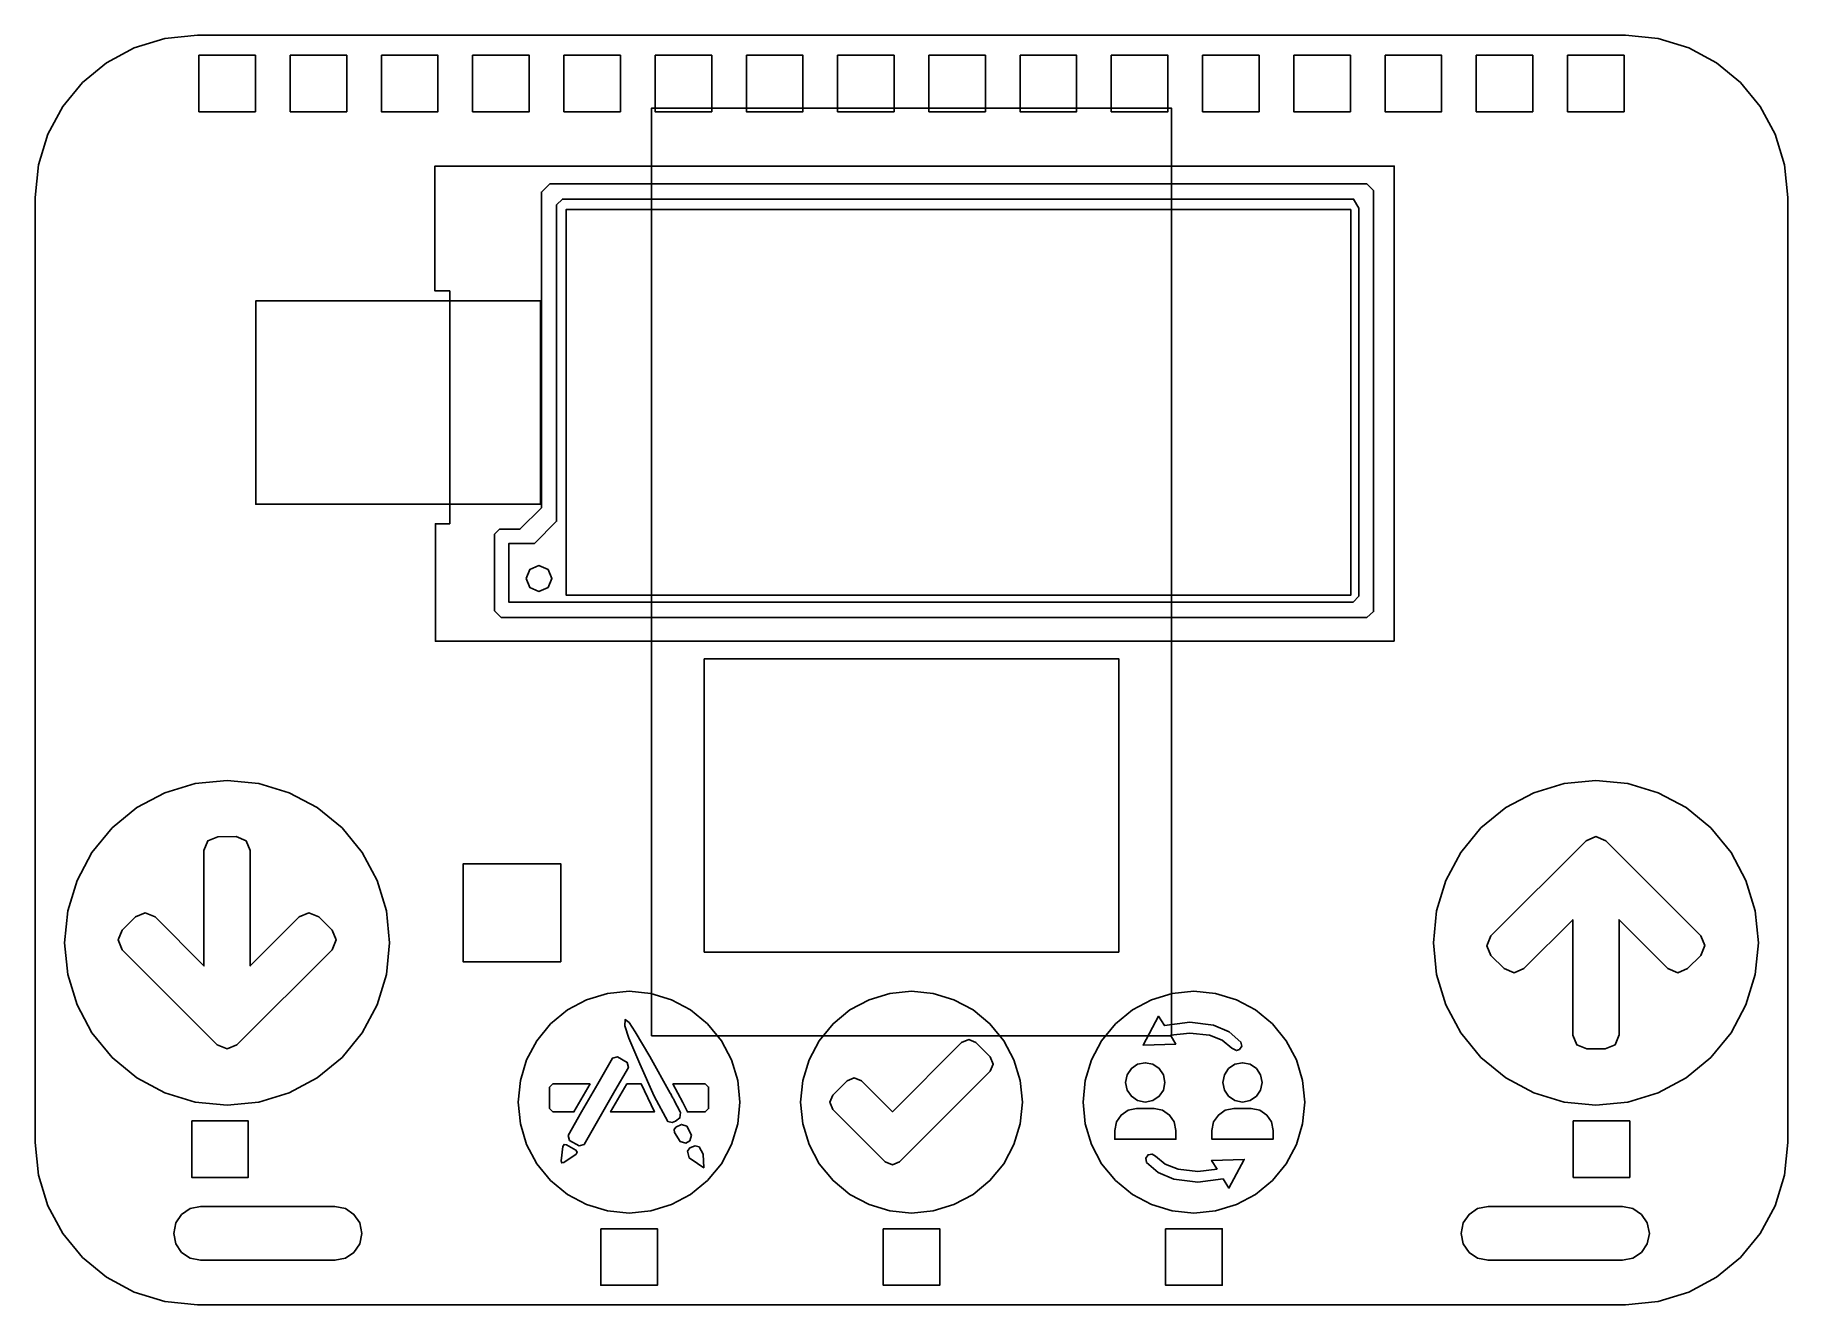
# Model space of a CAD drawing. Extents: x 44 to 151, y 111 to 189.
import ezdxf

# ---------------------------------------------------------------- set-up
doc = ezdxf.new("R2010")
doc.units = 0
doc.layers.add('Layer_1', color=7, linetype='CONTINUOUS')

msp = doc.modelspace()

# ---------------------------------------------------------------- linework, layer by layer
at = {"layer": 'Layer_1', "color": 7}
for points in [[(53.611613, 189.02367), (51.591344, 188.821213), (49.711941, 188.240245), (48.013012, 187.320376), (46.534163, 186.101211), (45.315002, 184.62236), (44.395135, 182.923429), (43.81417, 181.044027), (43.611713, 179.02376), (43.611713, 120.85264), (43.81417, 118.832368), (44.395135, 116.952964), (45.315002, 115.254034), (46.534163, 113.775186), (48.013012, 112.556026), (49.711941, 111.63616), (51.591344, 111.055196), (53.611613, 110.85274), (141.49515, 110.85274), (143.515419, 111.055196), (145.394822, 111.63616), (147.093751, 112.556026), (148.5726, 113.775186), (149.791761, 115.254034), (150.711628, 116.952964), (151.292593, 118.832368), (151.49505, 120.85264), (151.49505, 179.02376), (151.292593, 181.044027), (150.711628, 182.923429), (149.791761, 184.62236), (148.5726, 186.101211), (147.093751, 187.320376), (145.394822, 188.240245), (143.515419, 188.821213), (141.49515, 189.02367)], [(53.69763, 187.77935), (57.17763, 187.77935), (57.17763, 184.29935), (53.69763, 184.29935)], [(59.31307, 187.77935), (62.79307, 187.77935), (62.79307, 184.29935), (59.31307, 184.29935)], [(64.92851, 187.77935), (68.40851, 187.77935), (68.40851, 184.29935), (64.92851, 184.29935)], [(70.54394, 187.77935), (74.02394, 187.77935), (74.02394, 184.29935), (70.54394, 184.29935)], [(76.15936, 187.77935), (79.63936, 187.77935), (79.63936, 184.29935), (76.15936, 184.29935)], [(81.77479, 187.77935), (85.25479, 187.77935), (85.25479, 184.29935), (81.77479, 184.29935)], [(87.39024, 187.77935), (90.87024, 187.77935), (90.87024, 184.29935), (87.39024, 184.29935)], [(93.00565, 187.77935), (96.48565, 187.77935), (96.48565, 184.29935), (93.00565, 184.29935)], [(98.62109, 187.77935), (102.10109, 187.77935), (102.10109, 184.29935), (98.62109, 184.29935)], [(104.23654, 187.77935), (107.71654, 187.77935), (107.71654, 184.29935), (104.23654, 184.29935)], [(109.85197, 187.77935), (113.33197, 187.77935), (113.33197, 184.29935), (109.85197, 184.29935)], [(115.4674, 187.77935), (118.9474, 187.77935), (118.9474, 184.29935), (115.4674, 184.29935)], [(121.08283, 187.77935), (124.56283, 187.77935), (124.56283, 184.29935), (121.08283, 184.29935)], [(126.69825, 187.77935), (130.17825, 187.77935), (130.17825, 184.29935), (126.69825, 184.29935)], [(132.31367, 187.77935), (135.79367, 187.77935), (135.79367, 184.29935), (132.31367, 184.29935)], [(137.92915, 187.77935), (141.40915, 187.77935), (141.40915, 184.29935), (137.92915, 184.29935)], [(81.55336, 127.42845), (81.55336, 184.52845), (113.55336, 184.52845), (113.55336, 127.42845)], [(127.26716, 151.70661), (68.25338, 151.70592), (68.25338, 158.94514), (69.13655, 158.94514), (69.13655, 173.26933), (68.21987, 173.26933), (68.21987, 180.95404), (127.26716, 180.95404)], [(125.58513, 153.1672), (72.306, 153.1672), (71.89169, 153.58152), (71.89169, 158.29221), (72.19959, 158.60012), (73.449628, 158.60012), (74.775578, 159.92606), (74.775578, 179.35412), (75.284598, 179.86315), (125.58229, 179.86315), (125.9943, 179.45114), (125.9943, 153.53895)], [(125.07797, 154.47754), (124.7267, 154.10955), (72.77204, 154.10955), (72.77204, 157.73074), (74.345148, 157.73074), (75.713348, 159.09896), (75.713348, 178.56806), (76.067058, 178.92177), (124.75747, 178.92177), (125.07797, 178.36665)], [(124.5998, 178.27657), (76.292249, 178.27657), (76.292249, 154.55091), (124.5998, 154.55091)], [(73.830284, 155.56998), (74.063012, 155.008134), (74.62486, 154.77541), (75.186707, 155.008134), (75.419435, 155.56998), (75.186711, 156.131832), (74.62486, 156.36456), (74.063008, 156.131833), (73.830284, 155.56998)], [(84.794099, 150.63358), (110.31265, 150.63358), (110.31265, 132.57592), (84.794099, 132.57592)], [(65.43271, 133.14613), (65.238787, 131.186117), (64.671505, 129.319296), (63.752593, 127.598125), (62.503778, 126.075062), (60.980715, 124.826247), (59.259544, 123.907335), (57.392723, 123.340053), (55.43271, 123.14613), (53.472697, 123.340053), (51.605876, 123.907335), (49.884705, 124.826247), (48.361642, 126.075062), (47.112827, 127.598125), (46.193915, 129.319296), (45.626633, 131.186117), (45.43271, 133.14613), (45.626633, 135.106143), (46.193915, 136.972964), (47.112827, 138.694135), (48.361642, 140.217198), (49.884705, 141.466013), (51.605876, 142.384925), (53.472697, 142.952207), (55.43271, 143.14613), (57.392723, 142.952207), (59.259544, 142.384925), (60.980715, 141.466013), (62.503778, 140.217198), (63.752593, 138.694135), (64.671505, 136.972964), (65.238787, 135.106143), (65.43271, 133.14613)], [(149.67405, 133.14613), (149.480127, 131.186117), (148.912845, 129.319296), (147.993933, 127.598125), (146.745118, 126.075062), (145.222055, 124.826247), (143.500884, 123.907335), (141.634063, 123.340053), (139.67405, 123.14613), (137.714037, 123.340053), (135.847216, 123.907335), (134.126045, 124.826247), (132.602982, 126.075062), (131.354167, 127.598125), (130.435255, 129.319296), (129.867973, 131.186117), (129.67405, 133.14613), (129.867973, 135.106143), (130.435255, 136.972964), (131.354167, 138.694135), (132.602982, 140.217198), (134.126045, 141.466013), (135.847216, 142.384925), (137.714037, 142.952207), (139.67405, 143.14613), (141.634063, 142.952207), (143.500884, 142.384925), (145.222055, 141.466013), (146.745118, 140.217198), (147.993933, 138.694135), (148.912845, 136.972964), (149.480127, 135.106143), (149.67405, 133.14613)], [(55.998119, 139.68049), (56.603273, 139.430795), (56.85454, 138.82407), (56.85454, 131.72533), (59.866548, 134.73737), (60.471192, 134.986813), (61.080503, 134.73737), (61.889127, 133.92877), (62.13857, 133.324128), (61.889127, 132.71482), (56.037628, 126.86329), (55.432716, 126.61178), (54.827803, 126.86329), (48.976277, 132.71482), (48.726855, 133.319463), (48.976277, 133.92877), (49.784901, 134.73737), (50.389545, 134.986813), (50.998856, 134.73737), (54.000485, 131.72533), (54.000485, 138.81989), (54.251755, 139.425066), (54.856932, 139.67634)], [(139.10864, 126.61178), (138.503486, 126.861475), (138.25222, 127.4682), (138.25222, 134.56694), (135.24021, 131.5549), (134.635568, 131.305458), (134.02626, 131.5549), (133.21763, 132.3635), (132.968188, 132.968144), (133.21763, 133.57746), (139.06913, 139.42898), (139.67404, 139.68049), (140.27896, 139.42898), (146.13048, 133.57746), (146.3799, 132.972809), (146.13048, 132.3635), (145.32186, 131.5549), (144.717216, 131.305458), (144.1079, 131.5549), (141.10627, 134.56694), (141.10627, 127.47238), (140.855001, 126.867209), (140.24983, 126.61594)], [(75.976868, 131.98062), (69.957769, 131.98062), (69.957769, 137.999367), (75.976868, 137.999367)], [(86.99627, 123.33317), (86.863918, 121.995461), (86.476748, 120.721356), (85.84959, 119.546657), (84.997274, 118.507166), (83.957784, 117.65485), (82.783084, 117.027692), (81.508979, 116.640522), (80.17127, 116.50817), (78.833561, 116.640522), (77.559456, 117.027692), (76.384757, 117.65485), (75.345266, 118.507166), (74.49295, 119.546657), (73.865792, 120.721356), (73.478622, 121.995461), (73.34627, 123.33317), (73.478622, 124.670879), (73.865792, 125.944984), (74.49295, 127.119684), (75.345266, 128.159174), (76.384757, 129.01149), (77.559456, 129.638648), (78.833561, 130.025818), (80.17127, 130.15817), (81.508979, 130.025818), (82.783084, 129.638648), (83.957784, 129.01149), (84.997274, 128.159174), (85.84959, 127.119684), (86.476748, 125.944984), (86.863918, 124.670879), (86.99627, 123.33317)], [(104.37838, 123.33317), (104.246028, 121.995461), (103.858858, 120.721356), (103.2317, 119.546657), (102.379384, 118.507166), (101.339894, 117.65485), (100.165194, 117.027692), (98.891089, 116.640522), (97.55338, 116.50817), (96.215671, 116.640522), (94.941566, 117.027692), (93.766867, 117.65485), (92.727376, 118.507166), (91.87506, 119.546657), (91.247902, 120.721356), (90.860732, 121.995461), (90.72838, 123.33317), (90.860732, 124.670879), (91.247902, 125.944984), (91.87506, 127.119684), (92.727376, 128.159174), (93.766867, 129.01149), (94.941566, 129.638648), (96.215671, 130.025818), (97.55338, 130.15817), (98.891089, 130.025818), (100.165194, 129.638648), (101.339894, 129.01149), (102.379384, 128.159174), (103.2317, 127.119684), (103.858858, 125.944984), (104.246028, 124.670879), (104.37838, 123.33317)], [(121.76049, 123.33317), (121.628138, 121.995461), (121.240968, 120.721356), (120.61381, 119.546657), (119.761494, 118.507166), (118.722004, 117.65485), (117.547304, 117.027692), (116.273199, 116.640522), (114.93549, 116.50817), (113.597781, 116.640522), (112.323676, 117.027692), (111.148977, 117.65485), (110.109486, 118.507166), (109.25717, 119.546657), (108.630012, 120.721356), (108.242842, 121.995461), (108.11049, 123.33317), (108.242842, 124.670879), (108.630012, 125.944984), (109.25717, 127.119684), (110.109486, 128.159174), (111.148977, 129.01149), (112.323676, 129.638648), (113.597781, 130.025818), (114.93549, 130.15817), (116.273199, 130.025818), (117.547304, 129.638648), (118.722004, 129.01149), (119.761494, 128.159174), (120.61381, 127.119684), (121.240968, 125.944984), (121.628138, 124.670879), (121.76049, 123.33317)], [(83.331579, 122.70892), (83.319459, 122.73102), (83.319459, 122.73102), (82.94746, 123.43748), (82.94086, 123.45058), (82.89895, 123.53038), (82.86757, 123.58938), (82.84076, 123.64098), (82.7923, 123.73258), (82.7772, 123.76158), (82.72139, 123.86705), (82.7051, 123.89765), (81.44789, 126.15547), (80.553469, 127.66236), (80.171306, 128.238163), (79.923746, 128.42282), (79.900726, 128.033093), (80.159051, 127.265161), (80.840338, 125.68655), (81.720708, 123.697576), (82.551772, 122.15027), (82.823374, 122.087969), (83.035987, 122.16297), (83.296814, 122.362138), (83.331521, 122.70895)], [(113.48494, 127.45385), (114.67844, 127.59098), (115.885631, 127.452106), (116.679338, 127.143275), (117.26926, 126.66248), (117.54757, 126.5154), (117.73362, 126.5719), (117.876756, 126.785646), (117.82682, 127.03804), (117.104423, 127.669395), (116.13804, 128.078842), (114.67846, 128.26325), (113.11632, 128.04895), (112.76015, 128.62357), (111.80974, 126.85155), (113.81946, 126.91425)], [(102.40508, 126.126), (101.52179, 127.0093), (101.08023, 127.19113), (100.63852, 127.0093), (96.377802, 122.74214), (94.468289, 124.65816), (94.026689, 124.83997), (93.584975, 124.65816), (92.701684, 123.77485), (92.51983, 123.33313), (92.701684, 122.89144), (95.052797, 120.54037), (95.936157, 119.65708), (96.377802, 119.47523), (96.819448, 119.65708), (97.702785, 120.54037), (102.40508, 125.24264), (102.58693, 125.68436), (102.40508, 126.126)], [(79.302747, 124.03029), (80.130956, 125.473), (80.047536, 125.78224), (79.458256, 126.11928), (79.149813, 126.03628), (78.246727, 124.46368), (78.246727, 124.46368), (77.251883, 122.73119), (77.251883, 122.73119), (76.421488, 121.2847), (76.504908, 120.97666), (77.093791, 120.63802), (77.403029, 120.72102), (78.556961, 122.73117), (78.556961, 122.73117)], [(110.73401, 124.55247), (110.82909, 125.023493), (111.088393, 125.408113), (111.473008, 125.667418), (111.94403, 125.7625), (112.415057, 125.667418), (112.799676, 125.408113), (113.05898, 125.023493), (113.15406, 124.55247), (113.05898, 124.08145), (112.799676, 123.696838), (112.415057, 123.437539), (111.94403, 123.34246), (111.473008, 123.437539), (111.088393, 123.696838), (110.82909, 124.08145), (110.73401, 124.55247)], [(116.71692, 124.55247), (116.812004, 124.08145), (117.071314, 123.696838), (117.45594, 123.437539), (117.92697, 123.34246), (118.397988, 123.437539), (118.782598, 123.696838), (119.041893, 124.08145), (119.13697, 124.55247), (119.041893, 125.023493), (118.782598, 125.408113), (118.397988, 125.667418), (117.92697, 125.7625), (117.45594, 125.667415), (117.071314, 125.408105), (116.812004, 125.023485), (116.71692, 124.55247)], [(77.775028, 124.46346), (75.486628, 124.46346), (75.282058, 124.25909), (75.282058, 122.93554), (75.486628, 122.73117), (76.780382, 122.73117)], [(80.02311, 124.46346), (79.028464, 122.73097), (81.727593, 122.73097), (80.923416, 124.46346)], [(84.855722, 124.46346), (82.867622, 124.46346), (83.471202, 123.32065), (83.690072, 122.90595), (83.758002, 122.73097), (84.855727, 122.73097), (85.060496, 122.93534), (85.060496, 124.25889), (84.855727, 124.46346)], [(53.250706, 122.18597), (56.730706, 122.18597), (56.730706, 118.70597), (53.250706, 118.70597)], [(84.003084, 121.31209), (83.722644, 121.85053), (83.390566, 121.96115), (83.052331, 121.78697), (82.938452, 121.646266), (82.968911, 121.46462), (83.32383, 120.90414), (83.666832, 120.81994), (83.908144, 120.96493), (84.003084, 121.3121)], [(113.8263, 121.59463), (113.720649, 122.117971), (113.432524, 122.545325), (113.005167, 122.833449), (112.48182, 122.9391), (111.40624, 122.9391), (110.882908, 122.833449), (110.455553, 122.545325), (110.167424, 122.117971), (110.06177, 121.59463), (110.06177, 121.05684), (113.8263, 121.05684)], [(118.46474, 122.9391), (117.38916, 122.9391), (116.865813, 122.833449), (116.438456, 122.545325), (116.150331, 122.117971), (116.04468, 121.59463), (116.04468, 121.05684), (119.80921, 121.05684), (119.80921, 121.59463), (119.703559, 122.117971), (119.415435, 122.545325), (118.988081, 122.833449), (118.46474, 122.9391)], [(138.2825, 122.18597), (141.7625, 122.18597), (141.7625, 118.70597), (138.2825, 118.70597)], [(76.901535, 120.37882), (76.312652, 120.71665), (76.166648, 120.730136), (76.090803, 120.60464), (75.988916, 119.71784), (76.025684, 119.596514), (76.150188, 119.62014), (76.91087, 120.13871), (76.985229, 120.261524), (76.90157, 120.37884)], [(83.916489, 120.53274), (83.765943, 120.322166), (83.872199, 119.90751), (84.386155, 119.55691), (84.766347, 119.29658), (84.726848, 120.131991), (84.482832, 120.584088), (84.248052, 120.646018), (83.916489, 120.53274)], [(116.36131, 119.21235), (115.16783, 119.07534), (113.960639, 119.214214), (113.166934, 119.523044), (112.57702, 120.00383), (112.363533, 120.144639), (112.11265, 120.09443), (111.96951, 119.880686), (112.01945, 119.62831), (112.741801, 118.996945), (113.708203, 118.587491), (115.1678, 118.40308), (116.73008, 118.6174), (117.08624, 118.04278), (118.03667, 119.8148), (116.0268, 119.7521)], [(53.797143, 116.91127), (62.067433, 116.91127), (62.711272, 116.781249), (63.237058, 116.426739), (63.591578, 115.900957), (63.721616, 115.25712), (63.591578, 114.613363), (63.237058, 114.087756), (62.711272, 113.733421), (62.067433, 113.60348), (53.797143, 113.60348), (53.153306, 113.733421), (52.627522, 114.087756), (52.273006, 114.613363), (52.142973, 115.25712), (52.273006, 115.900957), (52.627522, 116.426739), (53.153306, 116.781249), (53.797143, 116.91127)], [(133.03933, 116.91127), (141.31068, 116.91127), (141.954517, 116.781249), (142.480299, 116.426739), (142.834809, 115.900957), (142.96483, 115.25712), (142.834796, 114.613363), (142.480288, 114.087756), (141.954513, 113.733421), (141.31068, 113.60348), (133.03933, 113.60348), (132.395588, 113.733421), (131.869984, 114.087756), (131.51564, 114.613363), (131.38568, 115.25712), (131.515636, 115.900957), (131.869973, 116.426739), (132.395576, 116.781249), (133.03933, 116.91127)], [(78.43127, 115.54815), (81.91127, 115.54815), (81.91127, 112.06815), (78.43127, 112.06815)], [(95.81338, 115.54815), (99.29338, 115.54815), (99.29338, 112.06815), (95.81338, 112.06815)], [(113.19549, 115.54815), (116.67549, 115.54815), (116.67549, 112.06815), (113.19549, 112.06815)]]:
    msp.add_lwpolyline(points, close=True, dxfattribs=at)
for points in [[(66.62216, 160.14308), (57.19792, 160.14308), (57.19792, 172.65638), (66.57569, 172.65638)], [(65.28804, 172.65638), (74.71228, 172.65638), (74.71228, 160.14308), (65.33451, 160.14308)]]:
    msp.add_lwpolyline(points, dxfattribs=at)

doc.saveas('drawing.dxf')
